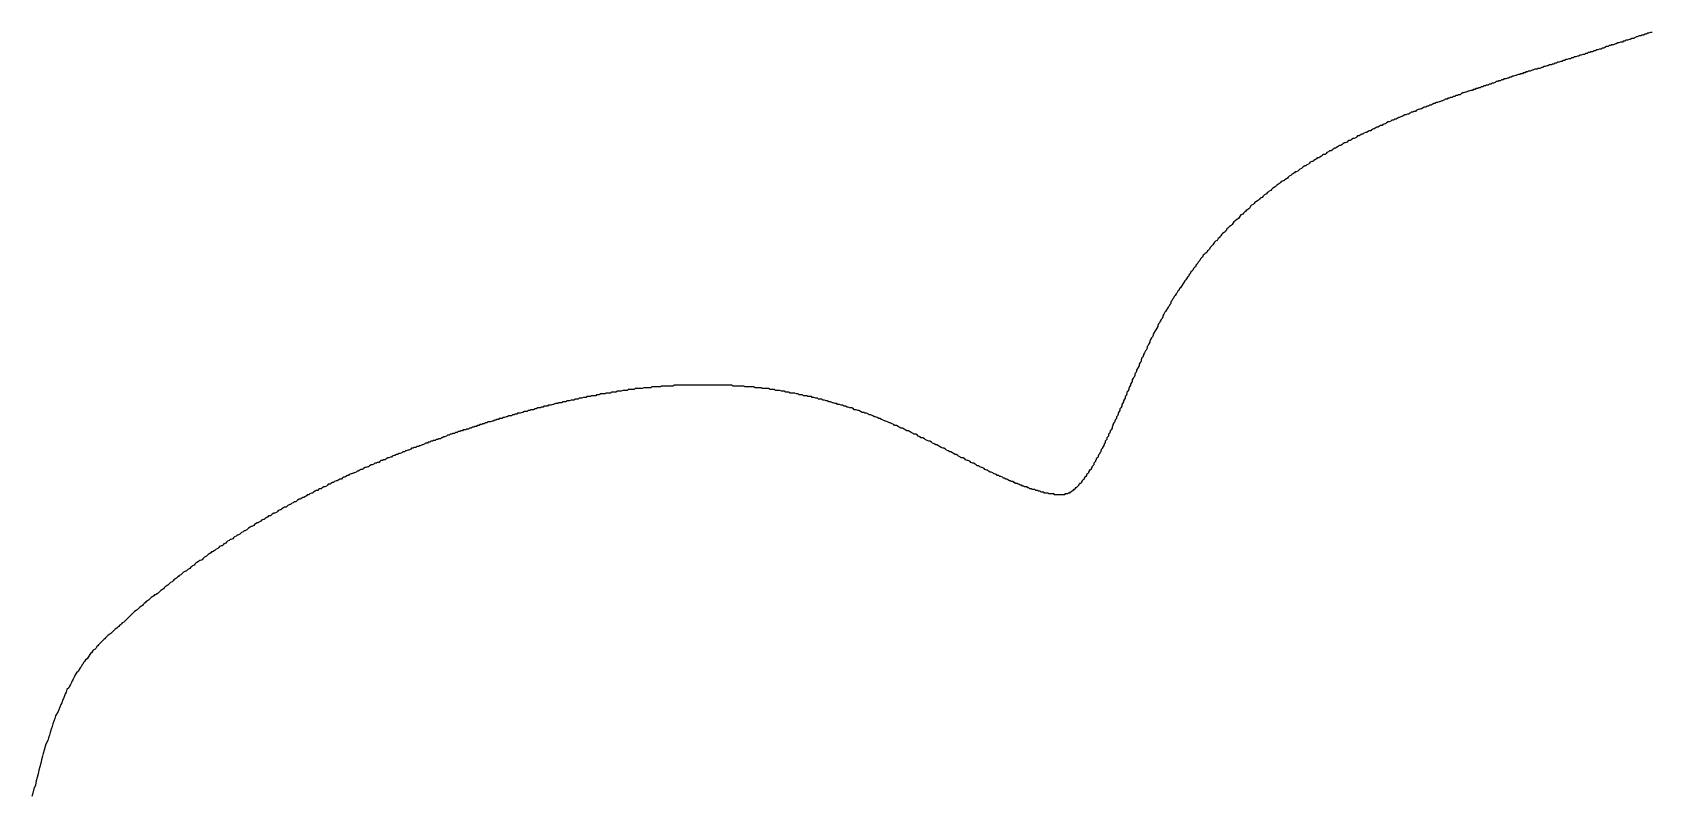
# Model space of a CAD drawing. Header units: millimetres. Extents: x 289 to 9778, y -894 to 6380.
# Drawn here: x 7161.49 to 7179.94, y -503.77 to -495.06 of the extents above; entities that cross this region are included whole.
import ezdxf

# ---------------------------------------------------------------- set-up
doc = ezdxf.new("R2010")
doc.units = ezdxf.units.MM

msp = doc.modelspace()

# ---------------------------------------------------------------- linework, layer by layer
msp.add_polyline3d([(7179.96, -495.063, 0), (7179.94, -495.063, 0), (7179.92, -495.073, 0), (7179.91, -495.073, 0), (7179.89, -495.083, 0), (7179.88, -495.083, 0), (7179.86, -495.093, 0), (7179.84, -495.093, 0), (7179.83, -495.103, 0), (7179.81, -495.103, 0), (7179.79, -495.113, 0), (7179.78, -495.113, 0), (7179.76, -495.123, 0), (7179.75, -495.133, 0), (7179.73, -495.133, 0), (7179.71, -495.143, 0), (7179.7, -495.143, 0), (7179.68, -495.153, 0), (7179.66, -495.153, 0), (7179.65, -495.163, 0), (7179.63, -495.163, 0), (7179.62, -495.173, 0), (7179.6, -495.173, 0), (7179.58, -495.183, 0), (7179.57, -495.183, 0), (7179.55, -495.193, 0), (7179.54, -495.193, 0), (7179.52, -495.203, 0), (7179.5, -495.203, 0), (7179.49, -495.213, 0), (7179.47, -495.213, 0), (7179.46, -495.223, 0), (7179.44, -495.223, 0), (7179.42, -495.233, 0), (7179.41, -495.243, 0), (7179.39, -495.243, 0), (7179.38, -495.253, 0), (7179.36, -495.253, 0), (7179.34, -495.263, 0), (7179.33, -495.263, 0), (7179.31, -495.273, 0), (7179.3, -495.273, 0), (7179.28, -495.283, 0), (7179.26, -495.283, 0), (7179.25, -495.293, 0), (7179.23, -495.293, 0), (7179.22, -495.303, 0), (7179.2, -495.303, 0), (7179.19, -495.313, 0), (7179.17, -495.313, 0), (7179.15, -495.323, 0), (7179.14, -495.323, 0), (7179.12, -495.333, 0), (7179.11, -495.333, 0), (7179.09, -495.343, 0), (7179.07, -495.343, 0), (7179.06, -495.353, 0), (7179.04, -495.353, 0), (7179.03, -495.363, 0), (7179.01, -495.363, 0), (7178.99, -495.373, 0), (7178.98, -495.373, 0), (7178.96, -495.383, 0), (7178.95, -495.383, 0), (7178.93, -495.393, 0), (7178.92, -495.393, 0), (7178.9, -495.403, 0), (7178.88, -495.403, 0), (7178.87, -495.413, 0), (7178.85, -495.413, 0), (7178.84, -495.423, 0), (7178.82, -495.423, 0), (7178.81, -495.433, 0), (7178.79, -495.433, 0), (7178.77, -495.443, 0), (7178.76, -495.443, 0), (7178.74, -495.453, 0), (7178.73, -495.453, 0), (7178.71, -495.463, 0), (7178.7, -495.463, 0), (7178.68, -495.473, 0), (7178.66, -495.473, 0), (7178.65, -495.483, 0), (7178.63, -495.483, 0), (7178.62, -495.483, 0), (7178.6, -495.493, 0), (7178.59, -495.493, 0), (7178.57, -495.503, 0), (7178.55, -495.503, 0), (7178.54, -495.513, 0), (7178.52, -495.513, 0), (7178.51, -495.523, 0), (7178.49, -495.523, 0), (7178.48, -495.533, 0), (7178.46, -495.533, 0), (7178.45, -495.543, 0), (7178.43, -495.543, 0), (7178.41, -495.553, 0), (7178.4, -495.553, 0), (7178.38, -495.563, 0), (7178.37, -495.563, 0), (7178.35, -495.573, 0), (7178.34, -495.573, 0), (7178.32, -495.583, 0), (7178.31, -495.583, 0), (7178.29, -495.593, 0), (7178.27, -495.593, 0), (7178.26, -495.603, 0), (7178.24, -495.603, 0), (7178.23, -495.613, 0), (7178.21, -495.613, 0), (7178.2, -495.623, 0), (7178.18, -495.623, 0), (7178.17, -495.633, 0), (7178.15, -495.643, 0), (7178.14, -495.643, 0), (7178.12, -495.653, 0), (7178.1, -495.653, 0), (7178.09, -495.663, 0), (7178.07, -495.663, 0), (7178.06, -495.673, 0), (7178.04, -495.673, 0), (7178.03, -495.683, 0), (7178.01, -495.683, 0), (7178, -495.693, 0), (7177.98, -495.693, 0), (7177.97, -495.703, 0), (7177.95, -495.703, 0), (7177.94, -495.713, 0), (7177.92, -495.713, 0), (7177.91, -495.723, 0), (7177.89, -495.723, 0), (7177.87, -495.733, 0), (7177.86, -495.733, 0), (7177.84, -495.743, 0), (7177.83, -495.743, 0), (7177.81, -495.753, 0), (7177.8, -495.753, 0), (7177.78, -495.763, 0), (7177.77, -495.773, 0), (7177.75, -495.773, 0), (7177.74, -495.783, 0), (7177.72, -495.783, 0), (7177.71, -495.793, 0), (7177.69, -495.793, 0), (7177.68, -495.803, 0), (7177.66, -495.803, 0), (7177.65, -495.813, 0), (7177.63, -495.813, 0), (7177.62, -495.823, 0), (7177.6, -495.823, 0), (7177.59, -495.833, 0), (7177.57, -495.843, 0), (7177.56, -495.843, 0), (7177.54, -495.853, 0), (7177.53, -495.853, 0), (7177.51, -495.863, 0), (7177.5, -495.863, 0), (7177.48, -495.873, 0), (7177.47, -495.873, 0), (7177.45, -495.883, 0), (7177.44, -495.893, 0), (7177.42, -495.893, 0), (7177.41, -495.903, 0), (7177.39, -495.903, 0), (7177.38, -495.913, 0), (7177.36, -495.913, 0), (7177.35, -495.923, 0), (7177.33, -495.933, 0), (7177.32, -495.933, 0), (7177.3, -495.943, 0), (7177.29, -495.943, 0), (7177.27, -495.953, 0), (7177.26, -495.963, 0), (7177.24, -495.963, 0), (7177.23, -495.973, 0), (7177.21, -495.973, 0), (7177.2, -495.983, 0), (7177.18, -495.993, 0), (7177.17, -495.993, 0), (7177.15, -496.003, 0), (7177.14, -496.003, 0), (7177.12, -496.013, 0), (7177.11, -496.023, 0), (7177.1, -496.023, 0), (7177.08, -496.033, 0), (7177.07, -496.033, 0), (7177.05, -496.043, 0), (7177.04, -496.053, 0), (7177.02, -496.053, 0), (7177.01, -496.063, 0), (7176.99, -496.063, 0), (7176.98, -496.073, 0), (7176.96, -496.083, 0), (7176.95, -496.083, 0), (7176.93, -496.093, 0), (7176.92, -496.103, 0), (7176.91, -496.103, 0), (7176.89, -496.113, 0), (7176.88, -496.123, 0), (7176.86, -496.123, 0), (7176.85, -496.133, 0), (7176.83, -496.143, 0), (7176.82, -496.143, 0), (7176.8, -496.153, 0), (7176.79, -496.163, 0), (7176.78, -496.163, 0), (7176.76, -496.173, 0), (7176.75, -496.183, 0), (7176.73, -496.183, 0), (7176.72, -496.193, 0), (7176.7, -496.203, 0), (7176.69, -496.203, 0), (7176.67, -496.213, 0), (7176.66, -496.223, 0), (7176.65, -496.223, 0), (7176.63, -496.233, 0), (7176.62, -496.243, 0), (7176.6, -496.243, 0), (7176.59, -496.253, 0), (7176.58, -496.263, 0), (7176.56, -496.273, 0), (7176.55, -496.273, 0), (7176.53, -496.283, 0), (7176.52, -496.293, 0), (7176.5, -496.293, 0), (7176.49, -496.303, 0), (7176.48, -496.313, 0), (7176.46, -496.323, 0), (7176.45, -496.323, 0), (7176.43, -496.333, 0), (7176.42, -496.343, 0), (7176.41, -496.353, 0), (7176.39, -496.353, 0), (7176.38, -496.363, 0), (7176.36, -496.373, 0), (7176.35, -496.383, 0), (7176.34, -496.383, 0), (7176.32, -496.393, 0), (7176.31, -496.403, 0), (7176.3, -496.413, 0), (7176.28, -496.413, 0), (7176.27, -496.423, 0), (7176.25, -496.433, 0), (7176.24, -496.443, 0), (7176.23, -496.453, 0), (7176.21, -496.453, 0), (7176.2, -496.463, 0), (7176.19, -496.473, 0), (7176.17, -496.483, 0), (7176.16, -496.493, 0), (7176.14, -496.493, 0), (7176.13, -496.503, 0), (7176.12, -496.513, 0), (7176.1, -496.523, 0), (7176.09, -496.533, 0), (7176.08, -496.533, 0), (7176.06, -496.543, 0), (7176.05, -496.553, 0), (7176.04, -496.563, 0), (7176.02, -496.573, 0), (7176.01, -496.583, 0), (7176, -496.583, 0), (7175.98, -496.593, 0), (7175.97, -496.603, 0), (7175.96, -496.613, 0), (7175.94, -496.623, 0), (7175.93, -496.633, 0), (7175.92, -496.643, 0), (7175.9, -496.653, 0), (7175.89, -496.653, 0), (7175.88, -496.663, 0), (7175.86, -496.673, 0), (7175.85, -496.683, 0), (7175.84, -496.693, 0), (7175.82, -496.703, 0), (7175.81, -496.713, 0), (7175.8, -496.723, 0), (7175.79, -496.733, 0), (7175.77, -496.743, 0), (7175.76, -496.753, 0), (7175.75, -496.753, 0), (7175.73, -496.763, 0), (7175.72, -496.773, 0), (7175.71, -496.783, 0), (7175.7, -496.793, 0), (7175.68, -496.803, 0), (7175.67, -496.813, 0), (7175.66, -496.823, 0), (7175.64, -496.833, 0), (7175.63, -496.843, 0), (7175.62, -496.853, 0), (7175.61, -496.863, 0), (7175.59, -496.873, 0), (7175.58, -496.883, 0), (7175.57, -496.893, 0), (7175.56, -496.903, 0), (7175.54, -496.913, 0), (7175.53, -496.923, 0), (7175.52, -496.933, 0), (7175.51, -496.943, 0), (7175.49, -496.953, 0), (7175.48, -496.963, 0), (7175.47, -496.973, 0), (7175.46, -496.983, 0), (7175.44, -496.993, 0), (7175.43, -497.003, 0), (7175.42, -497.013, 0), (7175.41, -497.023, 0), (7175.39, -497.033, 0), (7175.38, -497.043, 0), (7175.37, -497.063, 0), (7175.36, -497.073, 0), (7175.35, -497.083, 0), (7175.33, -497.093, 0), (7175.32, -497.103, 0), (7175.31, -497.113, 0), (7175.3, -497.123, 0), (7175.29, -497.133, 0), (7175.27, -497.143, 0), (7175.26, -497.153, 0), (7175.25, -497.173, 0), (7175.24, -497.183, 0), (7175.23, -497.193, 0), (7175.21, -497.203, 0), (7175.2, -497.213, 0), (7175.19, -497.223, 0), (7175.18, -497.233, 0), (7175.17, -497.253, 0), (7175.16, -497.263, 0), (7175.14, -497.273, 0), (7175.13, -497.283, 0), (7175.12, -497.293, 0), (7175.11, -497.303, 0), (7175.1, -497.323, 0), (7175.09, -497.333, 0), (7175.08, -497.343, 0), (7175.06, -497.353, 0), (7175.05, -497.363, 0), (7175.04, -497.383, 0), (7175.03, -497.393, 0), (7175.02, -497.403, 0), (7175.01, -497.413, 0), (7175, -497.433, 0), (7174.98, -497.443, 0), (7174.97, -497.453, 0), (7174.96, -497.463, 0), (7174.95, -497.483, 0), (7174.94, -497.493, 0), (7174.93, -497.503, 0), (7174.92, -497.513, 0), (7174.91, -497.533, 0), (7174.9, -497.543, 0), (7174.89, -497.553, 0), (7174.88, -497.573, 0), (7174.86, -497.583, 0), (7174.85, -497.593, 0), (7174.84, -497.603, 0), (7174.83, -497.623, 0), (7174.82, -497.633, 0), (7174.81, -497.643, 0), (7174.8, -497.663, 0), (7174.79, -497.673, 0), (7174.78, -497.683, 0), (7174.77, -497.703, 0), (7174.76, -497.713, 0), (7174.75, -497.733, 0), (7174.74, -497.743, 0), (7174.73, -497.753, 0), (7174.72, -497.773, 0), (7174.71, -497.783, 0), (7174.7, -497.793, 0), (7174.69, -497.813, 0), (7174.68, -497.823, 0), (7174.67, -497.843, 0), (7174.66, -497.853, 0), (7174.65, -497.873, 0), (7174.64, -497.883, 0), (7174.63, -497.893, 0), (7174.62, -497.913, 0), (7174.61, -497.923, 0), (7174.6, -497.943, 0), (7174.59, -497.953, 0), (7174.58, -497.973, 0), (7174.57, -497.983, 0), (7174.56, -498.003, 0), (7174.55, -498.013, 0), (7174.54, -498.033, 0), (7174.53, -498.043, 0), (7174.52, -498.063, 0), (7174.51, -498.073, 0), (7174.5, -498.093, 0), (7174.49, -498.103, 0), (7174.48, -498.123, 0), (7174.47, -498.133, 0), (7174.47, -498.153, 0), (7174.46, -498.163, 0), (7174.45, -498.183, 0), (7174.44, -498.193, 0), (7174.43, -498.213, 0), (7174.42, -498.223, 0), (7174.41, -498.243, 0), (7174.4, -498.253, 0), (7174.39, -498.273, 0), (7174.38, -498.293, 0), (7174.38, -498.303, 0), (7174.37, -498.323, 0), (7174.36, -498.333, 0), (7174.35, -498.353, 0), (7174.34, -498.373, 0), (7174.33, -498.383, 0), (7174.32, -498.403, 0), (7174.32, -498.413, 0), (7174.31, -498.433, 0), (7174.3, -498.453, 0), (7174.29, -498.463, 0), (7174.28, -498.483, 0), (7174.27, -498.503, 0), (7174.27, -498.513, 0), (7174.26, -498.533, 0), (7174.25, -498.543, 0), (7174.24, -498.563, 0), (7174.23, -498.583, 0), (7174.23, -498.593, 0), (7174.22, -498.613, 0), (7174.21, -498.633, 0), (7174.2, -498.643, 0), (7174.2, -498.663, 0), (7174.19, -498.683, 0), (7174.18, -498.693, 0), (7174.17, -498.713, 0), (7174.16, -498.733, 0), (7174.16, -498.743, 0), (7174.15, -498.763, 0), (7174.14, -498.773, 0), (7174.13, -498.793, 0), (7174.13, -498.813, 0), (7174.12, -498.823, 0), (7174.11, -498.843, 0), (7174.11, -498.863, 0), (7174.1, -498.873, 0), (7174.09, -498.893, 0), (7174.08, -498.913, 0), (7174.08, -498.923, 0), (7174.07, -498.943, 0), (7174.06, -498.953, 0), (7174.06, -498.973, 0), (7174.05, -498.993, 0), (7174.04, -499.003, 0), (7174.03, -499.023, 0), (7174.03, -499.043, 0), (7174.02, -499.053, 0), (7174.01, -499.073, 0), (7174.01, -499.083, 0), (7174, -499.103, 0), (7173.99, -499.123, 0), (7173.99, -499.133, 0), (7173.98, -499.153, 0), (7173.97, -499.163, 0), (7173.97, -499.183, 0), (7173.96, -499.203, 0), (7173.95, -499.213, 0), (7173.95, -499.233, 0), (7173.94, -499.243, 0), (7173.93, -499.263, 0), (7173.93, -499.273, 0), (7173.92, -499.293, 0), (7173.91, -499.303, 0), (7173.91, -499.323, 0), (7173.9, -499.343, 0), (7173.89, -499.353, 0), (7173.89, -499.373, 0), (7173.88, -499.383, 0), (7173.87, -499.403, 0), (7173.87, -499.413, 0), (7173.86, -499.433, 0), (7173.85, -499.443, 0), (7173.85, -499.463, 0), (7173.84, -499.473, 0), (7173.83, -499.493, 0), (7173.83, -499.503, 0), (7173.82, -499.513, 0), (7173.81, -499.533, 0), (7173.81, -499.543, 0), (7173.8, -499.563, 0), (7173.8, -499.573, 0), (7173.79, -499.593, 0), (7173.78, -499.603, 0), (7173.78, -499.613, 0), (7173.77, -499.633, 0), (7173.76, -499.643, 0), (7173.76, -499.663, 0), (7173.75, -499.673, 0), (7173.74, -499.683, 0), (7173.74, -499.703, 0), (7173.73, -499.713, 0), (7173.72, -499.723, 0), (7173.72, -499.743, 0), (7173.71, -499.753, 0), (7173.71, -499.763, 0), (7173.7, -499.783, 0), (7173.69, -499.793, 0), (7173.69, -499.803, 0), (7173.68, -499.813, 0), (7173.67, -499.833, 0), (7173.67, -499.843, 0), (7173.66, -499.853, 0), (7173.66, -499.863, 0), (7173.65, -499.873, 0), (7173.64, -499.893, 0), (7173.64, -499.903, 0), (7173.63, -499.913, 0), (7173.62, -499.923, 0), (7173.62, -499.933, 0), (7173.61, -499.943, 0), (7173.61, -499.953, 0), (7173.6, -499.963, 0), (7173.59, -499.973, 0), (7173.59, -499.993, 0), (7173.58, -500.003, 0), (7173.57, -500.013, 0), (7173.57, -500.023, 0), (7173.56, -500.033, 0), (7173.56, -500.043, 0), (7173.55, -500.053, 0), (7173.54, -500.053, 0), (7173.54, -500.063, 0), (7173.53, -500.073, 0), (7173.53, -500.083, 0), (7173.52, -500.093, 0), (7173.51, -500.103, 0), (7173.51, -500.113, 0), (7173.5, -500.123, 0), (7173.5, -500.123, 0), (7173.49, -500.133, 0), (7173.48, -500.143, 0), (7173.48, -500.153, 0), (7173.47, -500.163, 0), (7173.47, -500.163, 0), (7173.46, -500.173, 0), (7173.46, -500.183, 0), (7173.45, -500.183, 0), (7173.45, -500.193, 0), (7173.44, -500.203, 0), (7173.43, -500.203, 0), (7173.43, -500.213, 0), (7173.42, -500.213, 0), (7173.42, -500.223, 0), (7173.41, -500.233, 0), (7173.41, -500.233, 0), (7173.4, -500.243, 0), (7173.4, -500.243, 0), (7173.39, -500.253, 0), (7173.39, -500.253, 0), (7173.38, -500.253, 0), (7173.38, -500.263, 0), (7173.38, -500.263, 0), (7173.37, -500.273, 0), (7173.37, -500.273, 0), (7173.36, -500.273, 0), (7173.36, -500.283, 0), (7173.35, -500.283, 0), (7173.35, -500.283, 0), (7173.35, -500.293, 0), (7173.34, -500.293, 0), (7173.34, -500.293, 0), (7173.34, -500.293, 0), (7173.33, -500.303, 0), (7173.33, -500.303, 0), (7173.33, -500.303, 0), (7173.32, -500.303, 0), (7173.32, -500.303, 0), (7173.32, -500.313, 0), (7173.31, -500.313, 0), (7173.31, -500.313, 0), (7173.31, -500.313, 0), (7173.31, -500.313, 0), (7173.3, -500.313, 0), (7173.3, -500.313, 0), (7173.3, -500.313, 0), (7173.3, -500.313, 0), (7173.29, -500.323, 0), (7173.29, -500.323, 0), (7173.29, -500.323, 0), (7173.29, -500.323, 0), (7173.28, -500.323, 0), (7173.28, -500.323, 0), (7173.28, -500.323, 0), (7173.27, -500.323, 0), (7173.27, -500.323, 0), (7173.27, -500.323, 0), (7173.26, -500.323, 0), (7173.26, -500.323, 0), (7173.26, -500.333, 0), (7173.25, -500.333, 0), (7173.25, -500.333, 0), (7173.24, -500.333, 0), (7173.24, -500.333, 0), (7173.23, -500.333, 0), (7173.23, -500.333, 0), (7173.22, -500.333, 0), (7173.22, -500.333, 0), (7173.21, -500.333, 0), (7173.21, -500.333, 0), (7173.2, -500.333, 0), (7173.2, -500.333, 0), (7173.19, -500.333, 0), (7173.18, -500.333, 0), (7173.18, -500.333, 0), (7173.17, -500.333, 0), (7173.17, -500.333, 0), (7173.16, -500.333, 0), (7173.15, -500.333, 0), (7173.14, -500.333, 0), (7173.14, -500.323, 0), (7173.13, -500.323, 0), (7173.12, -500.323, 0), (7173.11, -500.323, 0), (7173.11, -500.323, 0), (7173.1, -500.323, 0), (7173.09, -500.323, 0), (7173.08, -500.323, 0), (7173.07, -500.313, 0), (7173.06, -500.313, 0), (7173.05, -500.313, 0), (7173.05, -500.313, 0), (7173.04, -500.313, 0), (7173.03, -500.313, 0), (7173.02, -500.303, 0), (7173.01, -500.303, 0), (7173, -500.303, 0), (7172.99, -500.303, 0), (7172.98, -500.293, 0), (7172.97, -500.293, 0), (7172.96, -500.293, 0), (7172.95, -500.283, 0), (7172.94, -500.283, 0), (7172.93, -500.283, 0), (7172.92, -500.273, 0), (7172.9, -500.273, 0), (7172.89, -500.273, 0), (7172.88, -500.263, 0), (7172.87, -500.263, 0), (7172.86, -500.263, 0), (7172.85, -500.253, 0), (7172.84, -500.253, 0), (7172.83, -500.243, 0), (7172.81, -500.243, 0), (7172.8, -500.243, 0), (7172.79, -500.233, 0), (7172.78, -500.233, 0), (7172.77, -500.223, 0), (7172.75, -500.223, 0), (7172.74, -500.213, 0), (7172.73, -500.213, 0), (7172.72, -500.203, 0), (7172.7, -500.203, 0), (7172.69, -500.193, 0), (7172.68, -500.193, 0), (7172.67, -500.183, 0), (7172.65, -500.183, 0), (7172.64, -500.173, 0), (7172.63, -500.173, 0), (7172.61, -500.163, 0), (7172.6, -500.153, 0), (7172.59, -500.153, 0), (7172.57, -500.143, 0), (7172.56, -500.143, 0), (7172.55, -500.133, 0), (7172.53, -500.123, 0), (7172.52, -500.123, 0), (7172.51, -500.113, 0), (7172.49, -500.113, 0), (7172.48, -500.103, 0), (7172.46, -500.093, 0), (7172.45, -500.093, 0), (7172.44, -500.083, 0), (7172.42, -500.073, 0), (7172.41, -500.073, 0), (7172.39, -500.063, 0), (7172.38, -500.053, 0), (7172.37, -500.053, 0), (7172.35, -500.043, 0), (7172.34, -500.033, 0), (7172.32, -500.023, 0), (7172.31, -500.023, 0), (7172.29, -500.013, 0), (7172.28, -500.003, 0), (7172.26, -500.003, 0), (7172.25, -499.993, 0), (7172.24, -499.983, 0), (7172.22, -499.973, 0), (7172.21, -499.973, 0), (7172.19, -499.963, 0), (7172.18, -499.953, 0), (7172.16, -499.943, 0), (7172.15, -499.943, 0), (7172.13, -499.933, 0), (7172.12, -499.923, 0), (7172.1, -499.913, 0), (7172.08, -499.913, 0), (7172.07, -499.903, 0), (7172.05, -499.893, 0), (7172.04, -499.883, 0), (7172.02, -499.873, 0), (7172.01, -499.873, 0), (7171.99, -499.863, 0), (7171.98, -499.853, 0), (7171.96, -499.843, 0), (7171.95, -499.843, 0), (7171.93, -499.833, 0), (7171.91, -499.823, 0), (7171.9, -499.813, 0), (7171.88, -499.803, 0), (7171.87, -499.803, 0), (7171.85, -499.793, 0), (7171.83, -499.783, 0), (7171.82, -499.773, 0), (7171.8, -499.763, 0), (7171.79, -499.763, 0), (7171.77, -499.753, 0), (7171.75, -499.743, 0), (7171.74, -499.733, 0), (7171.72, -499.723, 0), (7171.71, -499.723, 0), (7171.69, -499.713, 0), (7171.67, -499.703, 0), (7171.66, -499.693, 0), (7171.64, -499.683, 0), (7171.62, -499.683, 0), (7171.61, -499.673, 0), (7171.59, -499.663, 0), (7171.58, -499.653, 0), (7171.56, -499.643, 0), (7171.54, -499.643, 0), (7171.53, -499.633, 0), (7171.51, -499.623, 0), (7171.49, -499.613, 0), (7171.48, -499.603, 0), (7171.46, -499.603, 0), (7171.44, -499.593, 0), (7171.43, -499.583, 0), (7171.41, -499.573, 0), (7171.39, -499.573, 0), (7171.37, -499.563, 0), (7171.36, -499.553, 0), (7171.34, -499.543, 0), (7171.32, -499.543, 0), (7171.31, -499.533, 0), (7171.29, -499.523, 0), (7171.27, -499.513, 0), (7171.26, -499.513, 0), (7171.24, -499.503, 0), (7171.22, -499.493, 0), (7171.21, -499.493, 0), (7171.19, -499.483, 0), (7171.17, -499.473, 0), (7171.15, -499.463, 0), (7171.14, -499.463, 0), (7171.12, -499.453, 0), (7171.1, -499.443, 0), (7171.09, -499.443, 0), (7171.07, -499.433, 0), (7171.05, -499.423, 0), (7171.03, -499.423, 0), (7171.02, -499.413, 0), (7171, -499.403, 0), (7170.98, -499.403, 0), (7170.97, -499.393, 0), (7170.95, -499.393, 0), (7170.93, -499.383, 0), (7170.91, -499.373, 0), (7170.9, -499.373, 0), (7170.88, -499.363, 0), (7170.86, -499.363, 0), (7170.85, -499.353, 0), (7170.83, -499.343, 0), (7170.81, -499.343, 0), (7170.79, -499.333, 0), (7170.78, -499.333, 0), (7170.76, -499.323, 0), (7170.74, -499.323, 0), (7170.73, -499.313, 0), (7170.71, -499.313, 0), (7170.69, -499.303, 0), (7170.67, -499.303, 0), (7170.66, -499.293, 0), (7170.64, -499.293, 0), (7170.62, -499.283, 0), (7170.61, -499.283, 0), (7170.59, -499.273, 0), (7170.57, -499.273, 0), (7170.55, -499.263, 0), (7170.54, -499.263, 0), (7170.52, -499.253, 0), (7170.5, -499.253, 0), (7170.49, -499.243, 0), (7170.47, -499.243, 0), (7170.45, -499.243, 0), (7170.44, -499.233, 0), (7170.42, -499.233, 0), (7170.4, -499.223, 0), (7170.38, -499.223, 0), (7170.37, -499.213, 0), (7170.35, -499.213, 0), (7170.33, -499.213, 0), (7170.32, -499.203, 0), (7170.3, -499.203, 0), (7170.28, -499.203, 0), (7170.27, -499.193, 0), (7170.25, -499.193, 0), (7170.23, -499.193, 0), (7170.22, -499.183, 0), (7170.2, -499.183, 0), (7170.18, -499.173, 0), (7170.16, -499.173, 0), (7170.15, -499.173, 0), (7170.13, -499.173, 0), (7170.11, -499.163, 0), (7170.1, -499.163, 0), (7170.08, -499.163, 0), (7170.06, -499.153, 0), (7170.05, -499.153, 0), (7170.03, -499.153, 0), (7170.01, -499.143, 0), (7170, -499.143, 0), (7169.98, -499.143, 0), (7169.96, -499.143, 0), (7169.95, -499.133, 0), (7169.93, -499.133, 0), (7169.91, -499.133, 0), (7169.9, -499.133, 0), (7169.88, -499.123, 0), (7169.86, -499.123, 0), (7169.85, -499.123, 0), (7169.83, -499.123, 0), (7169.81, -499.123, 0), (7169.8, -499.113, 0), (7169.78, -499.113, 0), (7169.76, -499.113, 0), (7169.75, -499.113, 0), (7169.73, -499.113, 0), (7169.71, -499.103, 0), (7169.7, -499.103, 0), (7169.68, -499.103, 0), (7169.66, -499.103, 0), (7169.65, -499.103, 0), (7169.63, -499.103, 0), (7169.61, -499.103, 0), (7169.6, -499.093, 0), (7169.58, -499.093, 0), (7169.56, -499.093, 0), (7169.55, -499.093, 0), (7169.53, -499.093, 0), (7169.51, -499.093, 0), (7169.5, -499.093, 0), (7169.48, -499.093, 0), (7169.46, -499.083, 0), (7169.45, -499.083, 0), (7169.43, -499.083, 0), (7169.41, -499.083, 0), (7169.4, -499.083, 0), (7169.38, -499.083, 0), (7169.36, -499.083, 0), (7169.35, -499.083, 0), (7169.33, -499.083, 0), (7169.31, -499.083, 0), (7169.3, -499.083, 0), (7169.28, -499.083, 0), (7169.27, -499.083, 0), (7169.25, -499.083, 0), (7169.23, -499.083, 0), (7169.22, -499.083, 0), (7169.2, -499.083, 0), (7169.18, -499.083, 0), (7169.17, -499.083, 0), (7169.15, -499.083, 0), (7169.13, -499.083, 0), (7169.12, -499.083, 0), (7169.1, -499.083, 0), (7169.09, -499.083, 0), (7169.07, -499.083, 0), (7169.05, -499.083, 0), (7169.04, -499.083, 0), (7169.02, -499.083, 0), (7169, -499.083, 0), (7168.99, -499.083, 0), (7168.97, -499.083, 0), (7168.95, -499.083, 0), (7168.94, -499.083, 0), (7168.92, -499.083, 0), (7168.91, -499.083, 0), (7168.89, -499.083, 0), (7168.87, -499.083, 0), (7168.86, -499.083, 0), (7168.84, -499.083, 0), (7168.83, -499.083, 0), (7168.81, -499.083, 0), (7168.79, -499.093, 0), (7168.78, -499.093, 0), (7168.76, -499.093, 0), (7168.75, -499.093, 0), (7168.73, -499.093, 0), (7168.71, -499.093, 0), (7168.7, -499.093, 0), (7168.68, -499.093, 0), (7168.66, -499.093, 0), (7168.65, -499.103, 0), (7168.63, -499.103, 0), (7168.62, -499.103, 0), (7168.6, -499.103, 0), (7168.58, -499.103, 0), (7168.57, -499.103, 0), (7168.55, -499.103, 0), (7168.54, -499.113, 0), (7168.52, -499.113, 0), (7168.51, -499.113, 0), (7168.49, -499.113, 0), (7168.47, -499.113, 0), (7168.46, -499.113, 0), (7168.44, -499.123, 0), (7168.43, -499.123, 0), (7168.41, -499.123, 0), (7168.39, -499.123, 0), (7168.38, -499.123, 0), (7168.36, -499.123, 0), (7168.35, -499.133, 0), (7168.33, -499.133, 0), (7168.31, -499.133, 0), (7168.3, -499.133, 0), (7168.28, -499.133, 0), (7168.27, -499.143, 0), (7168.25, -499.143, 0), (7168.24, -499.143, 0), (7168.22, -499.143, 0), (7168.2, -499.153, 0), (7168.19, -499.153, 0), (7168.17, -499.153, 0), (7168.16, -499.153, 0), (7168.14, -499.163, 0), (7168.13, -499.163, 0), (7168.11, -499.163, 0), (7168.09, -499.163, 0), (7168.08, -499.173, 0), (7168.06, -499.173, 0), (7168.05, -499.173, 0), (7168.03, -499.173, 0), (7168.02, -499.183, 0), (7168, -499.183, 0), (7167.99, -499.183, 0), (7167.97, -499.183, 0), (7167.95, -499.193, 0), (7167.94, -499.193, 0), (7167.92, -499.193, 0), (7167.91, -499.203, 0), (7167.89, -499.203, 0), (7167.88, -499.203, 0), (7167.86, -499.203, 0), (7167.85, -499.213, 0), (7167.83, -499.213, 0), (7167.81, -499.213, 0), (7167.8, -499.223, 0), (7167.78, -499.223, 0), (7167.77, -499.223, 0), (7167.75, -499.233, 0), (7167.74, -499.233, 0), (7167.72, -499.233, 0), (7167.71, -499.243, 0), (7167.69, -499.243, 0), (7167.68, -499.243, 0), (7167.66, -499.253, 0), (7167.65, -499.253, 0), (7167.63, -499.253, 0), (7167.61, -499.263, 0), (7167.6, -499.263, 0), (7167.58, -499.263, 0), (7167.57, -499.273, 0), (7167.55, -499.273, 0), (7167.54, -499.273, 0), (7167.52, -499.283, 0), (7167.51, -499.283, 0), (7167.49, -499.283, 0), (7167.48, -499.293, 0), (7167.46, -499.293, 0), (7167.45, -499.293, 0), (7167.43, -499.303, 0), (7167.42, -499.303, 0), (7167.4, -499.313, 0), (7167.39, -499.313, 0), (7167.37, -499.313, 0), (7167.36, -499.323, 0), (7167.34, -499.323, 0), (7167.32, -499.323, 0), (7167.31, -499.333, 0), (7167.29, -499.333, 0), (7167.28, -499.343, 0), (7167.26, -499.343, 0), (7167.25, -499.343, 0), (7167.23, -499.353, 0), (7167.22, -499.353, 0), (7167.2, -499.363, 0), (7167.19, -499.363, 0), (7167.17, -499.363, 0), (7167.16, -499.373, 0), (7167.14, -499.373, 0), (7167.13, -499.383, 0), (7167.11, -499.383, 0), (7167.1, -499.383, 0), (7167.08, -499.393, 0), (7167.07, -499.393, 0), (7167.05, -499.403, 0), (7167.04, -499.403, 0), (7167.02, -499.403, 0), (7167.01, -499.413, 0), (7166.99, -499.413, 0), (7166.98, -499.423, 0), (7166.96, -499.423, 0), (7166.95, -499.433, 0), (7166.93, -499.433, 0), (7166.92, -499.433, 0), (7166.9, -499.443, 0), (7166.89, -499.443, 0), (7166.87, -499.453, 0), (7166.86, -499.453, 0), (7166.84, -499.463, 0), (7166.83, -499.463, 0), (7166.81, -499.463, 0), (7166.8, -499.473, 0), (7166.78, -499.473, 0), (7166.77, -499.483, 0), (7166.76, -499.483, 0), (7166.74, -499.493, 0), (7166.73, -499.493, 0), (7166.71, -499.503, 0), (7166.7, -499.503, 0), (7166.68, -499.503, 0), (7166.67, -499.513, 0), (7166.65, -499.513, 0), (7166.64, -499.523, 0), (7166.62, -499.523, 0), (7166.61, -499.533, 0), (7166.59, -499.533, 0), (7166.58, -499.543, 0), (7166.56, -499.543, 0), (7166.55, -499.553, 0), (7166.53, -499.553, 0), (7166.52, -499.563, 0), (7166.5, -499.563, 0), (7166.49, -499.573, 0), (7166.47, -499.573, 0), (7166.46, -499.583, 0), (7166.44, -499.583, 0), (7166.43, -499.593, 0), (7166.41, -499.593, 0), (7166.4, -499.593, 0), (7166.39, -499.603, 0), (7166.37, -499.603, 0), (7166.36, -499.613, 0), (7166.34, -499.613, 0), (7166.33, -499.623, 0), (7166.31, -499.623, 0), (7166.3, -499.633, 0), (7166.28, -499.633, 0), (7166.27, -499.643, 0), (7166.25, -499.643, 0), (7166.24, -499.653, 0), (7166.22, -499.653, 0), (7166.21, -499.663, 0), (7166.19, -499.673, 0), (7166.18, -499.673, 0), (7166.16, -499.683, 0), (7166.15, -499.683, 0), (7166.14, -499.693, 0), (7166.12, -499.693, 0), (7166.11, -499.703, 0), (7166.09, -499.703, 0), (7166.08, -499.713, 0), (7166.06, -499.713, 0), (7166.05, -499.723, 0), (7166.03, -499.723, 0), (7166.02, -499.733, 0), (7166, -499.733, 0), (7165.99, -499.743, 0), (7165.97, -499.743, 0), (7165.96, -499.753, 0), (7165.94, -499.763, 0), (7165.93, -499.763, 0), (7165.91, -499.773, 0), (7165.9, -499.773, 0), (7165.89, -499.783, 0), (7165.87, -499.783, 0), (7165.86, -499.793, 0), (7165.84, -499.793, 0), (7165.83, -499.803, 0), (7165.81, -499.803, 0), (7165.8, -499.813, 0), (7165.78, -499.823, 0), (7165.77, -499.823, 0), (7165.75, -499.833, 0), (7165.74, -499.833, 0), (7165.73, -499.843, 0), (7165.71, -499.843, 0), (7165.7, -499.853, 0), (7165.68, -499.863, 0), (7165.67, -499.863, 0), (7165.65, -499.873, 0), (7165.64, -499.873, 0), (7165.62, -499.883, 0), (7165.61, -499.883, 0), (7165.59, -499.893, 0), (7165.58, -499.903, 0), (7165.57, -499.903, 0), (7165.55, -499.913, 0), (7165.54, -499.913, 0), (7165.52, -499.923, 0), (7165.51, -499.933, 0), (7165.49, -499.933, 0), (7165.48, -499.943, 0), (7165.46, -499.943, 0), (7165.45, -499.953, 0), (7165.44, -499.963, 0), (7165.42, -499.963, 0), (7165.41, -499.973, 0), (7165.39, -499.973, 0), (7165.38, -499.983, 0), (7165.36, -499.993, 0), (7165.35, -499.993, 0), (7165.33, -500.003, 0), (7165.32, -500.013, 0), (7165.31, -500.013, 0), (7165.29, -500.023, 0), (7165.28, -500.023, 0), (7165.26, -500.033, 0), (7165.25, -500.043, 0), (7165.23, -500.043, 0), (7165.22, -500.053, 0), (7165.2, -500.063, 0), (7165.19, -500.063, 0), (7165.18, -500.073, 0), (7165.16, -500.083, 0), (7165.15, -500.083, 0), (7165.13, -500.093, 0), (7165.12, -500.093, 0), (7165.1, -500.103, 0), (7165.09, -500.113, 0), (7165.08, -500.113, 0), (7165.06, -500.123, 0), (7165.05, -500.133, 0), (7165.03, -500.133, 0), (7165.02, -500.143, 0), (7165.01, -500.153, 0), (7164.99, -500.153, 0), (7164.98, -500.163, 0), (7164.96, -500.173, 0), (7164.95, -500.173, 0), (7164.93, -500.183, 0), (7164.92, -500.193, 0), (7164.91, -500.193, 0), (7164.89, -500.203, 0), (7164.88, -500.213, 0), (7164.86, -500.213, 0), (7164.85, -500.223, 0), (7164.84, -500.233, 0), (7164.82, -500.243, 0), (7164.81, -500.243, 0), (7164.79, -500.253, 0), (7164.78, -500.263, 0), (7164.76, -500.263, 0), (7164.75, -500.273, 0), (7164.74, -500.283, 0), (7164.72, -500.283, 0), (7164.71, -500.293, 0), (7164.69, -500.303, 0), (7164.68, -500.313, 0), (7164.67, -500.313, 0), (7164.65, -500.323, 0), (7164.64, -500.333, 0), (7164.62, -500.333, 0), (7164.61, -500.343, 0), (7164.6, -500.353, 0), (7164.58, -500.363, 0), (7164.57, -500.363, 0), (7164.56, -500.373, 0), (7164.54, -500.383, 0), (7164.53, -500.383, 0), (7164.51, -500.393, 0), (7164.5, -500.403, 0), (7164.49, -500.413, 0), (7164.47, -500.413, 0), (7164.46, -500.423, 0), (7164.44, -500.433, 0), (7164.43, -500.443, 0), (7164.42, -500.443, 0), (7164.4, -500.453, 0), (7164.39, -500.463, 0), (7164.38, -500.473, 0), (7164.36, -500.473, 0), (7164.35, -500.483, 0), (7164.33, -500.493, 0), (7164.32, -500.503, 0), (7164.31, -500.503, 0), (7164.29, -500.513, 0), (7164.28, -500.523, 0), (7164.27, -500.533, 0), (7164.25, -500.543, 0), (7164.24, -500.543, 0), (7164.22, -500.553, 0), (7164.21, -500.563, 0), (7164.2, -500.573, 0), (7164.18, -500.573, 0), (7164.17, -500.583, 0), (7164.16, -500.593, 0), (7164.14, -500.603, 0), (7164.13, -500.613, 0), (7164.12, -500.613, 0), (7164.1, -500.623, 0), (7164.09, -500.633, 0), (7164.07, -500.643, 0), (7164.06, -500.653, 0), (7164.05, -500.653, 0), (7164.03, -500.663, 0), (7164.02, -500.673, 0), (7164.01, -500.683, 0), (7163.99, -500.693, 0), (7163.98, -500.693, 0), (7163.97, -500.703, 0), (7163.95, -500.713, 0), (7163.94, -500.723, 0), (7163.93, -500.733, 0), (7163.91, -500.743, 0), (7163.9, -500.743, 0), (7163.89, -500.753, 0), (7163.87, -500.763, 0), (7163.86, -500.773, 0), (7163.85, -500.783, 0), (7163.83, -500.793, 0), (7163.82, -500.793, 0), (7163.81, -500.803, 0), (7163.79, -500.813, 0), (7163.78, -500.823, 0), (7163.77, -500.833, 0), (7163.75, -500.843, 0), (7163.74, -500.843, 0), (7163.73, -500.853, 0), (7163.71, -500.863, 0), (7163.7, -500.873, 0), (7163.69, -500.883, 0), (7163.67, -500.893, 0), (7163.66, -500.903, 0), (7163.65, -500.913, 0), (7163.64, -500.913, 0), (7163.62, -500.923, 0), (7163.61, -500.933, 0), (7163.6, -500.943, 0), (7163.58, -500.953, 0), (7163.57, -500.963, 0), (7163.56, -500.973, 0), (7163.54, -500.983, 0), (7163.53, -500.983, 0), (7163.52, -500.993, 0), (7163.51, -501.003, 0), (7163.49, -501.013, 0), (7163.48, -501.023, 0), (7163.47, -501.033, 0), (7163.45, -501.043, 0), (7163.44, -501.053, 0), (7163.43, -501.063, 0), (7163.42, -501.073, 0), (7163.4, -501.083, 0), (7163.39, -501.083, 0), (7163.38, -501.093, 0), (7163.36, -501.103, 0), (7163.35, -501.113, 0), (7163.34, -501.123, 0), (7163.33, -501.133, 0), (7163.31, -501.143, 0), (7163.3, -501.153, 0), (7163.29, -501.163, 0), (7163.28, -501.173, 0), (7163.26, -501.183, 0), (7163.25, -501.193, 0), (7163.24, -501.203, 0), (7163.23, -501.203, 0), (7163.21, -501.213, 0), (7163.2, -501.223, 0), (7163.19, -501.233, 0), (7163.18, -501.243, 0), (7163.16, -501.253, 0), (7163.15, -501.263, 0), (7163.14, -501.273, 0), (7163.13, -501.283, 0), (7163.11, -501.293, 0), (7163.1, -501.303, 0), (7163.09, -501.313, 0), (7163.08, -501.323, 0), (7163.06, -501.333, 0), (7163.05, -501.343, 0), (7163.04, -501.353, 0), (7163.03, -501.363, 0), (7163.01, -501.373, 0), (7163, -501.383, 0), (7162.99, -501.393, 0), (7162.98, -501.403, 0), (7162.97, -501.413, 0), (7162.95, -501.423, 0), (7162.94, -501.433, 0), (7162.93, -501.443, 0), (7162.92, -501.453, 0), (7162.91, -501.463, 0), (7162.89, -501.473, 0), (7162.88, -501.473, 0), (7162.87, -501.483, 0), (7162.86, -501.493, 0), (7162.84, -501.503, 0), (7162.83, -501.513, 0), (7162.82, -501.523, 0), (7162.81, -501.533, 0), (7162.8, -501.543, 0), (7162.78, -501.553, 0), (7162.77, -501.563, 0), (7162.76, -501.573, 0), (7162.75, -501.583, 0), (7162.74, -501.593, 0), (7162.73, -501.603, 0), (7162.71, -501.613, 0), (7162.7, -501.623, 0), (7162.69, -501.633, 0), (7162.68, -501.643, 0), (7162.67, -501.653, 0), (7162.65, -501.663, 0), (7162.64, -501.673, 0), (7162.63, -501.683, 0), (7162.62, -501.693, 0), (7162.61, -501.703, 0), (7162.6, -501.713, 0), (7162.58, -501.733, 0), (7162.57, -501.743, 0), (7162.56, -501.753, 0), (7162.55, -501.763, 0), (7162.54, -501.773, 0), (7162.53, -501.783, 0), (7162.51, -501.793, 0), (7162.5, -501.803, 0), (7162.49, -501.813, 0), (7162.48, -501.823, 0), (7162.47, -501.833, 0), (7162.46, -501.843, 0), (7162.45, -501.853, 0), (7162.43, -501.863, 0), (7162.42, -501.873, 0), (7162.41, -501.883, 0), (7162.4, -501.893, 0), (7162.39, -501.903, 0), (7162.38, -501.913, 0), (7162.37, -501.923, 0), (7162.35, -501.933, 0), (7162.34, -501.943, 0), (7162.33, -501.953, 0), (7162.32, -501.963, 0), (7162.31, -501.973, 0), (7162.3, -501.983, 0), (7162.29, -501.993, 0), (7162.27, -502.013, 0), (7162.26, -502.023, 0), (7162.25, -502.033, 0), (7162.24, -502.043, 0), (7162.23, -502.053, 0), (7162.22, -502.063, 0), (7162.21, -502.083, 0), (7162.2, -502.093, 0), (7162.18, -502.103, 0), (7162.17, -502.113, 0), (7162.16, -502.133, 0), (7162.15, -502.143, 0), (7162.14, -502.153, 0), (7162.13, -502.173, 0), (7162.12, -502.183, 0), (7162.11, -502.203, 0), (7162.09, -502.213, 0), (7162.08, -502.233, 0), (7162.07, -502.243, 0), (7162.06, -502.263, 0), (7162.05, -502.273, 0), (7162.04, -502.293, 0), (7162.03, -502.303, 0), (7162.02, -502.323, 0), (7162.01, -502.343, 0), (7161.99, -502.363, 0), (7161.98, -502.373, 0), (7161.97, -502.393, 0), (7161.96, -502.413, 0), (7161.95, -502.433, 0), (7161.94, -502.453, 0), (7161.93, -502.473, 0), (7161.92, -502.493, 0), (7161.91, -502.513, 0), (7161.9, -502.533, 0), (7161.88, -502.553, 0), (7161.87, -502.583, 0), (7161.86, -502.603, 0), (7161.85, -502.623, 0), (7161.84, -502.653, 0), (7161.83, -502.673, 0), (7161.82, -502.703, 0), (7161.81, -502.723, 0), (7161.8, -502.753, 0), (7161.79, -502.773, 0), (7161.78, -502.803, 0), (7161.76, -502.833, 0), (7161.75, -502.853, 0), (7161.74, -502.883, 0), (7161.73, -502.913, 0), (7161.72, -502.943, 0), (7161.71, -502.973, 0), (7161.7, -503.003, 0), (7161.69, -503.043, 0), (7161.68, -503.073, 0), (7161.67, -503.103, 0), (7161.66, -503.133, 0), (7161.64, -503.173, 0), (7161.63, -503.203, 0), (7161.62, -503.243, 0), (7161.61, -503.283, 0), (7161.6, -503.313, 0), (7161.59, -503.353, 0), (7161.58, -503.393, 0), (7161.57, -503.433, 0), (7161.56, -503.473, 0), (7161.55, -503.513, 0), (7161.54, -503.553, 0), (7161.53, -503.593, 0), (7161.52, -503.643, 0), (7161.5, -503.683, 0), (7161.49, -503.733, 0), (7161.48, -503.773, 0)])

doc.saveas('drawing.dxf')
